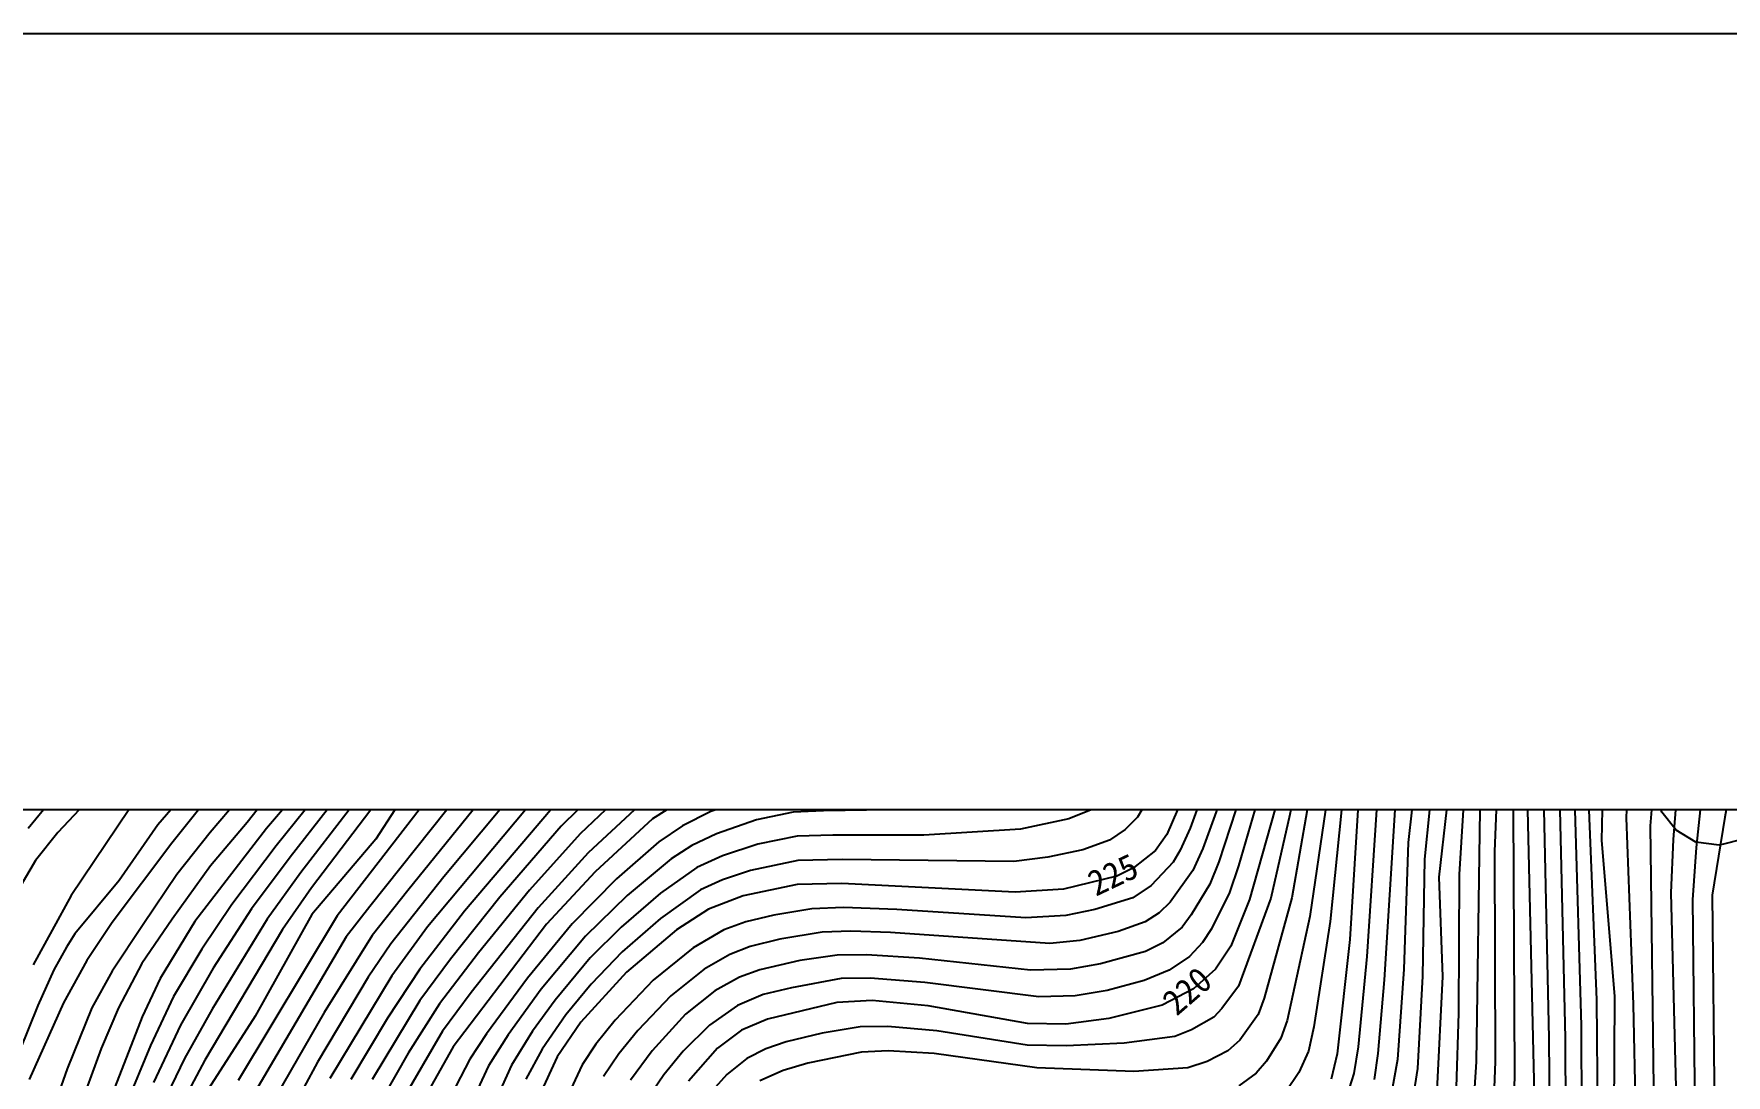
# Model space of a CAD drawing. Header units: millimetres. Extents: x 11366 to 12162, y 1103 to 1810.
# Drawn here: x 11638.1 to 11796.4, y 1521.6 to 1619.1 of the extents above; entities that cross this region are included whole.
import ezdxf
from ezdxf.xclip import XClip

# ---------------------------------------------------------------- set-up
doc = ezdxf.new("R2010")
doc.units = ezdxf.units.MM
doc.header["$LTSCALE"] = 10
doc.header["$MEASUREMENT"] = 0
doc.header["$XCLIPFRAME"] = 2
doc.layers.add('TX-PAPR', color=2, linetype='Continuous', plot=False)
doc.layers.add('TZ-BASE', color=253, linetype='Continuous')
doc.styles.add('HANA', font='GulimChe.ttf')

# ---------------------------------------------------------------- blocks, each defined once
blk = doc.blocks.new('JD-DHDFH546DFH43')
at = {"layer": 'TZ-BASE'}
for p, q in [((201.6, 93.11, 252), (185.51, 73.25, 252)), ((227.49, 92.93, 243), (210, 70.57, 243)), ((338.27, 87.82, 198), (337.23, 73.51, 198)), ((340.59, 87.21, 197), (339.38, 72.23, 197)), ((343.28, 88.59, 196), (341.53, 71.48, 196)), ((201.17, 86.61, 251), (188.27, 72.87, 251)), ((305.67, 85.29, 219), (303.53, 74.57, 219)), ((319.31, 85.41, 210), (317.46, 68.7, 210)), ((335.44, 84.16, 199), (334.99, 74.24, 199)), ((221.39, 82.56, 242), (210.99, 69.13, 242)), ((332.87, 83.1, 200), (332.67, 72.14, 200)), ((204.82, 81.81, 249), (197.63, 73.6, 249)), ((216.22, 80.93, 244), (208.7, 71.64, 244)), ((213.95, 80.42, 245), (207.78, 73.24, 245)), ((221.76, 80.48, 241), (211.99, 67.71, 241)), ((228.26, 79.51, 238), (217.46, 65.95, 238)), ((239.28, 80.01, 234), (234.35, 74.97, 234)), ((306.06, 80.26, 218), (303.7, 66.78, 218)), ((307.63, 80.21, 217), (305.39, 65.02, 217)), ((323, 79.9, 207), (322.65, 71.1, 207)), ((328.65, 80.64, 203), (329.27, 53.65, 203)), ((330.02, 80.01, 202), (330.76, 54.79, 202)), ((204.17, 78.45, 248), (198.94, 71.88, 248)), ((206.7, 77.73, 247), (202.51, 72.88, 247)), ((209.4, 78.17, 246), (205.99, 73.8, 246)), ((222.11, 78.5, 240), (218.02, 72.27, 240)), ((229.96, 78.52, 237), (221.02, 67.46, 237)), ((232.04, 77.92, 236), (224.39, 68.74, 236)), ((240.71, 78.74, 233), (235.37, 73.46, 233)), ((297.82, 78.93, 223), (296.63, 74.8, 223)), ((315.23, 77.8, 212), (314.59, 71.94, 212)), ((316.89, 78.11, 211), (316.1, 70.4, 211)), ((324.38, 78.94, 206), (324.52, 50.21, 206)), ((325.66, 78.58, 205), (326.36, 48.38, 205)), ((327.18, 78.9, 204), (327.75, 53.64, 204)), ((338.31, 74.79, 195.61), (337.55, 77.63, 195.61)), ((223.87, 77.34, 239), (214.41, 65.09, 239)), ((241.94, 77.32, 232), (237.14, 72.74, 232)), ((246.91, 76.07, 230), (243.9, 74.15, 230)), ((253.15, 76.23, 229), (249.37, 74.83, 229)), ((295.58, 77.15, 224), (294.19, 73.28, 224)), ((308.55, 76.85, 216), (307.29, 64.55, 216)), ((309.97, 76.37, 215), (309.13, 62.86, 215)), ((311.71, 76.1, 214), (310.71, 61.28, 214)), ((313.47, 76.98, 213), (312.33, 59.09, 213)), ((319.83, 76.48, 209), (319.37, 68.95, 209)), ((321.31, 76.39, 208), (320.95, 51.43, 208)), ((331.37, 77.53, 201), (332.21, 57.22, 201)), ((195.01, 75.16, 250), (189.52, 66.99, 250)), ((232.75, 75.88, 235), (222.86, 64.05, 235)), ((234.35, 74.97, 234), (226.33, 65.51, 234)), ((243.18, 75.9, 231), (237.88, 70.98, 231)), ((249.37, 74.83, 229), (246.7, 73.5, 229)), ((257.06, 74.78, 228), (253.62, 74.05, 228)), ((259.91, 74.92, 228), (257.06, 74.78, 228)), ((268.95, 75.04, 228), (259.91, 74.92, 228)), ((285.11, 75.07, 227), (282.84, 74.16, 227)), ((290.01, 75.57, 226), (289.27, 74.31, 226)), ((293.25, 75.54, 225), (292, 72.69, 225)), ((296.63, 74.8, 223), (295.37, 71.37, 223)), ((298.74, 75.79, 222), (296.88, 70.13, 222)), ((300.53, 75.95, 221), (298.72, 69.76, 221)), ((302.23, 75.38, 220), (299.74, 66.62, 220)), ((303.53, 74.57, 219), (301.75, 66.75, 219)), ((339.65, 73.11, 195.61), (338.31, 74.79, 195.61)), ((344.48, 75.91, -60), (344.21, 74.3, -60)), ((188.27, 72.87, 251), (186.17, 70.25, 251)), ((197.63, 73.6, 249), (194.02, 68.4, 249)), ((202.51, 72.88, 247), (199.4, 68.94, 247)), ((207.78, 73.24, 245), (201.08, 64.55, 245)), ((205.99, 73.8, 246), (202.57, 69.75, 246)), ((235.37, 73.46, 233), (229.62, 66.82, 233)), ((243.9, 74.15, 230), (238.55, 69.2, 230)), ((246.7, 73.5, 229), (244.49, 72.01, 229)), ((253.62, 74.05, 228), (249.89, 72.76, 228)), ((278.31, 73.18, 227), (269.27, 72.63, 227)), ((282.84, 74.16, 227), (278.31, 73.18, 227)), ((288.12, 73.16, 226), (286.65, 72.17, 226)), ((289.27, 74.31, 226), (288.12, 73.16, 226)), ((294.19, 73.28, 224), (293.25, 71.23, 224)), ((334.99, 74.24, 199), (335.63, 56.78, 199)), ((337.23, 73.51, 198), (337.63, 42.82, 198)), ((341.51, 71.98, 195.61), (339.65, 73.11, 195.61)), ((344.21, 74.3, 195), (343.03, 67.03, 195)), ((198.94, 71.88, 248), (193.37, 64.46, 248)), ((208.7, 71.64, 244), (204.55, 66.14, 244)), ((218.02, 72.27, 240), (212.04, 65.22, 240)), ((237.14, 72.74, 232), (232.39, 67.47, 232)), ((244.49, 72.01, 229), (240.54, 68.55, 229)), ((247.57, 71.66, 228), (245.65, 70.43, 228)), ((249.89, 72.76, 228), (247.57, 71.66, 228)), ((253.76, 71.78, 227), (250.45, 70.71, 227)), ((257.43, 72.53, 227), (253.76, 71.78, 227)), ((260.76, 72.64, 227), (257.43, 72.53, 227)), ((269.27, 72.63, 227), (260.76, 72.64, 227)), ((284.16, 71.27, 226), (280.88, 70.56, 226)), ((286.65, 72.17, 226), (284.16, 71.27, 226)), ((292, 72.69, 225), (290.94, 71.2, 225)), ((295.37, 71.37, 223), (294.45, 69.34, 223)), ((314.59, 71.94, 212), (314.18, 60.11, 212)), ((332.67, 72.14, 200), (333.9, 57.56, 200)), ((339.38, 72.23, 197), (339.16, 67.24, 197)), ((341.53, 71.48, 196), (341.17, 66.58, 196)), ((343.69, 71.68, 195.61), (341.51, 71.98, 195.61)), ((344.22, 71.82, 195.61), (343.69, 71.68, 195.61)), ((345.55, 72.16, -59.39), (344.22, 71.82, -59.39)), ((186.17, 70.25, 251), (183.98, 66.49, 251)), ((202.57, 69.75, 246), (198.96, 64.78, 246)), ((210, 70.57, 243), (206.39, 65.73, 243)), ((237.88, 70.98, 231), (233.22, 65.83, 231)), ((245.65, 70.43, 228), (241.54, 67, 228)), ((250.45, 70.71, 227), (248.04, 69.6, 227)), ((257.5, 70.27, 226), (253.08, 69.32, 226)), ((261.66, 70.35, 226), (257.5, 70.27, 226)), ((277.7, 70.16, 226), (261.66, 70.35, 226)), ((280.88, 70.56, 226), (277.7, 70.16, 226)), ((290.94, 71.2, 225), (288.9, 69.58, 225)), ((292.59, 70.12, 224), (290.56, 67.91, 224)), ((293.25, 71.23, 224), (292.59, 70.12, 224)), ((296.88, 70.13, 222), (296.03, 68.05, 222)), ((298.72, 69.76, 221), (297.86, 67.27, 221)), ((316.1, 70.4, 211), (315.93, 59.43, 211)), ((322.65, 71.1, 207), (322.73, 51.44, 207)), ((194.02, 68.4, 249), (189.86, 63.41, 249)), ((199.4, 68.94, 247), (196.27, 64.26, 247)), ((210.99, 69.13, 242), (207.84, 64.77, 242)), ((224.39, 68.74, 236), (219.43, 62.48, 236)), ((238.55, 69.2, 230), (233.99, 64.29, 230)), ((240.54, 68.55, 229), (236.38, 64.34, 229)), ((248.04, 69.6, 227), (244.65, 67.19, 227)), ((250.45, 68.46, 226), (248.38, 67.51, 226)), ((253.08, 69.32, 226), (250.45, 68.46, 226)), ((261.6, 68.1, 225), (257.44, 68.01, 225)), ((277.84, 67.31, 225), (261.6, 68.1, 225)), ((287.32, 68.81, 225), (282.36, 67.59, 225)), ((288.9, 69.58, 225), (287.32, 68.81, 225)), ((294.45, 69.34, 223), (292.32, 66.35, 223)), ((317.46, 68.7, 210), (317.8, 59.42, 210)), ((319.37, 68.95, 209), (319.3, 55.97, 209)), ((189.52, 66.99, 250), (185.97, 60.49, 250)), ((211.99, 67.71, 241), (209.29, 63.8, 241)), ((221.02, 67.46, 237), (217.67, 63.23, 237)), ((229.62, 66.82, 233), (224.99, 61.03, 233)), ((232.39, 67.47, 232), (227.63, 61.63, 232)), ((241.54, 67, 228), (237.63, 63.17, 228)), ((244.65, 67.19, 227), (240.97, 64.02, 227)), ((248.38, 67.51, 226), (244.64, 64.85, 226)), ((252.39, 66.97, 225), (249.15, 65.72, 225)), ((257.44, 68.01, 225), (252.39, 66.97, 225)), ((282.36, 67.59, 225), (277.84, 67.31, 225)), ((288.83, 66.76, 224), (285.27, 65.68, 224)), ((290.56, 67.91, 224), (288.83, 66.76, 224)), ((296.03, 68.05, 222), (294.29, 65.17, 222)), ((297.86, 67.27, 221), (296.18, 63.88, 221)), ((299.74, 66.62, 220), (298, 62.25, 220)), ((301.75, 66.75, 219), (298.73, 58.5, 219)), ((303.7, 66.78, 218), (301.12, 57.38, 218)), ((339.16, 67.24, 197), (340.05, 32.05, 197)), ((341.17, 66.58, 196), (341.42, 44.35, 196)), ((343.03, 67.03, 195), (343.26, 44.33, 195)), ((204.55, 66.14, 244), (201.73, 61.97, 244)), ((206.39, 65.73, 243), (202.81, 60.18, 243)), ((214.41, 65.09, 239), (205.13, 49.68, 239)), ((212.04, 65.22, 240), (206.72, 55.7, 240)), ((217.46, 65.95, 238), (215.25, 63.12, 238)), ((226.33, 65.51, 234), (222.13, 60.1, 234)), ((233.22, 65.83, 231), (226.95, 57.92, 231)), ((249.15, 65.72, 225), (246.13, 63.78, 225)), ((255.26, 65.16, 224), (252.62, 64.51, 224)), ((258.81, 65.73, 224), (255.26, 65.16, 224)), ((261.76, 65.87, 224), (258.81, 65.73, 224)), ((266.76, 65.67, 224), (261.76, 65.87, 224)), ((278.83, 64.91, 224), (266.76, 65.67, 224)), ((282.57, 65.11, 224), (278.83, 64.91, 224)), ((285.27, 65.68, 224), (282.57, 65.11, 224)), ((291.31, 65.38, 223), (289.97, 64.51, 223)), ((292.32, 66.35, 223), (291.31, 65.38, 223)), ((294.29, 65.17, 222), (293.46, 64.02, 222)), ((305.39, 65.02, 217), (303.28, 55.3, 217)), ((189.86, 63.41, 249), (189.07, 62.14, 249)), ((193.37, 64.46, 248), (190.98, 60.9, 248)), ((196.27, 64.26, 247), (193.36, 59.92, 247)), ((198.96, 64.78, 246), (196.12, 60.61, 246)), ((201.08, 64.55, 245), (197.84, 59.21, 245)), ((209.29, 63.8, 241), (202.02, 51.58, 241)), ((207.84, 64.77, 242), (202.7, 56.34, 242)), ((222.86, 64.05, 235), (219.51, 59.46, 235)), ((233.99, 64.29, 230), (225.24, 52.84, 230)), ((236.38, 64.34, 229), (232.2, 59.24, 229)), ((240.97, 64.02, 227), (238.08, 61.14, 227)), ((244.64, 64.85, 226), (241.06, 61.71, 226)), ((246.13, 63.78, 225), (241.48, 59.82, 225)), ((250.58, 63.76, 224), (247.69, 62.08, 224)), ((252.62, 64.51, 224), (250.58, 63.76, 224)), ((259.77, 63.56, 223), (255.81, 62.89, 223)), ((262.45, 63.66, 223), (259.77, 63.56, 223)), ((266.15, 63.52, 223), (262.45, 63.66, 223)), ((281.06, 62.49, 223), (266.15, 63.52, 223)), ((287.45, 63.61, 223), (283.88, 62.77, 223)), ((289.97, 64.51, 223), (287.45, 63.61, 223)), ((293.46, 64.02, 222), (291.65, 62.57, 222)), ((296.18, 63.88, 221), (295.35, 62.58, 221)), ((307.29, 64.55, 216), (305.75, 54.71, 216)), ((189.07, 62.14, 249), (187.9, 60.02, 249)), ((201.73, 61.97, 244), (199.1, 57.53, 244)), ((215.25, 63.12, 238), (206.98, 49.06, 238)), ((217.67, 63.23, 237), (213.19, 56.05, 237)), ((219.43, 62.48, 236), (217.29, 59.36, 236)), ((237.63, 63.17, 228), (233.49, 58.22, 228)), ((247.69, 62.08, 224), (243.97, 59.06, 224)), ((253.04, 62.21, 223), (251.12, 61.46, 223)), ((255.81, 62.89, 223), (253.04, 62.21, 223)), ((283.88, 62.77, 223), (281.06, 62.49, 223)), ((290.01, 61.75, 222), (285.82, 60.59, 222)), ((291.65, 62.57, 222), (290.01, 61.75, 222)), ((295.35, 62.58, 221), (294.12, 61.29, 221)), ((298, 62.25, 220), (296.56, 60.1, 220)), ((309.13, 62.86, 215), (307.96, 52.17, 215)), ((190.98, 60.9, 248), (188.79, 56.95, 248)), ((196.12, 60.61, 246), (193.94, 56.49, 246)), ((202.81, 60.18, 243), (199.76, 54.85, 243)), ((224.99, 61.03, 233), (222.13, 57.15, 233)), ((227.63, 61.63, 232), (223.99, 56.84, 232)), ((238.08, 61.14, 227), (234.78, 57.2, 227)), ((241.06, 61.71, 226), (238.17, 58.69, 226)), ((251.12, 61.46, 223), (248.73, 60.08, 223)), ((257.68, 60.91, 222), (253.93, 60.04, 222)), ((261.16, 61.42, 222), (257.68, 60.91, 222)), ((263.93, 61.44, 222), (261.16, 61.42, 222)), ((268.88, 61.12, 222), (263.93, 61.44, 222)), ((279.26, 60, 222), (268.88, 61.12, 222)), ((285.82, 60.59, 222), (282.99, 60.09, 222)), ((294.12, 61.29, 221), (292.23, 59.99, 221)), ((310.71, 61.28, 214), (309.9, 52.82, 214)), ((187.9, 60.02, 249), (186.41, 56.69, 249)), ((193.36, 59.92, 247), (191.46, 56.48, 247)), ((197.84, 59.21, 245), (196.15, 55.64, 245)), ((217.29, 59.36, 236), (212.56, 51.4, 236)), ((219.51, 59.46, 235), (213.73, 49.86, 235)), ((222.13, 60.1, 234), (219.1, 55.52, 234)), ((232.2, 59.24, 229), (228.36, 54.04, 229)), ((238.17, 58.69, 226), (235.78, 55.81, 226)), ((241.48, 59.82, 225), (237.2, 55.14, 225)), ((243.97, 59.06, 224), (240.41, 55.33, 224)), ((248.73, 60.08, 223), (245.63, 57.6, 223)), ((252.04, 59.34, 222), (249.74, 58.06, 222)), ((253.93, 60.04, 222), (252.04, 59.34, 222)), ((261.55, 59.22, 221), (256.89, 58.36, 221)), ((264.26, 59.25, 221), (261.55, 59.22, 221)), ((269.36, 58.85, 221), (264.26, 59.25, 221)), ((280.05, 57.51, 221), (269.36, 58.85, 221)), ((282.99, 60.09, 222), (279.26, 60, 222)), ((289.89, 59.02, 221), (286.43, 58.11, 221)), ((292.23, 59.99, 221), (289.89, 59.02, 221)), ((296.56, 60.1, 220), (294.5, 58.27, 220)), ((312.33, 59.09, 213), (311.74, 52.22, 213)), ((314.18, 60.11, 212), (313.59, 51.64, 212)), ((315.93, 59.43, 211), (315.45, 50.79, 211)), ((317.8, 59.42, 210), (317.26, 48.73, 210)), ((199.1, 57.53, 244), (196.94, 52.96, 244)), ((222.13, 57.15, 233), (217.67, 49.78, 233)), ((226.95, 57.92, 231), (224.27, 54.29, 231)), ((233.49, 58.22, 228), (230.41, 53.95, 228)), ((234.78, 57.2, 227), (232.67, 54.29, 227)), ((245.63, 57.6, 223), (242.54, 54.35, 223)), ((249.74, 58.06, 222), (247, 55.88, 222)), ((254.24, 57.71, 221), (251.85, 56.69, 221)), ((256.89, 58.36, 221), (254.24, 57.71, 221)), ((264.44, 57.16, 220), (261.14, 56.98, 220)), ((269.68, 56.66, 220), (264.44, 57.16, 220)), ((283.45, 57.61, 221), (280.05, 57.51, 221)), ((286.43, 58.11, 221), (283.45, 57.61, 221)), ((294.5, 58.27, 220), (291.58, 56.73, 220)), ((298.73, 58.5, 219), (297.15, 56.42, 219)), ((301.12, 57.38, 218), (300.55, 55.87, 218)), ((332.21, 57.22, 201), (332.42, 33.69, 201)), ((333.9, 57.56, 200), (333.78, 40.1, 200)), ((186.41, 56.69, 249), (184.73, 52.52, 249)), ((188.79, 56.95, 248), (185.59, 49.78, 248)), ((191.46, 56.48, 247), (189.15, 50.78, 247)), ((193.94, 56.49, 246), (192.32, 52.66, 246)), ((196.15, 55.64, 245), (193.17, 47.94, 245)), ((202.7, 56.34, 242), (200.13, 51.74, 242)), ((206.72, 55.7, 240), (202.09, 48.47, 240)), ((213.19, 56.05, 237), (208.79, 48.41, 237)), ((219.1, 55.52, 234), (215.68, 49.76, 234)), ((223.99, 56.84, 232), (221.06, 52.24, 232)), ((235.78, 55.81, 226), (233.59, 52.61, 226)), ((247, 55.88, 222), (243.87, 52.46, 222)), ((251.85, 56.69, 221), (249.22, 54.87, 221)), ((254.66, 55.43, 220), (252.24, 54.4, 220)), ((261.14, 56.98, 220), (254.66, 55.43, 220)), ((278.98, 55.01, 220), (269.68, 56.66, 220)), ((286.6, 55.48, 220), (282.57, 54.96, 220)), ((291.58, 56.73, 220), (286.6, 55.48, 220)), ((296.4, 55.59, 219), (294.31, 54.42, 219)), ((297.15, 56.42, 219), (296.4, 55.59, 219)), ((300.55, 55.87, 218), (298.84, 53.46, 218)), ((319.3, 55.97, 209), (319.08, 49.05, 209)), ((335.63, 56.78, 199), (336.19, 31.63, 199)), ((199.76, 54.85, 243), (197.23, 49.48, 243)), ((224.27, 54.29, 231), (220.48, 47.82, 231)), ((228.36, 54.04, 229), (226.8, 51.69, 229)), ((230.41, 53.95, 228), (228.57, 51.05, 228)), ((232.67, 54.29, 227), (230.71, 51.12, 227)), ((237.2, 55.14, 225), (234.99, 51.88, 225)), ((240.41, 55.33, 224), (238.59, 53.08, 224)), ((242.54, 54.35, 223), (240.74, 52.16, 223)), ((249.22, 54.87, 221), (246.77, 52.41, 221)), ((252.24, 54.4, 220), (249.97, 52.7, 220)), ((259.77, 54.12, 219), (256.39, 53.3, 219)), ((263.34, 54.71, 219), (259.77, 54.12, 219)), ((265.92, 54.73, 219), (263.34, 54.71, 219)), ((270.51, 54.34, 219), (265.92, 54.73, 219)), ((278.94, 52.98, 219), (270.51, 54.34, 219)), ((282.57, 54.96, 220), (278.98, 55.01, 220)), ((294.31, 54.42, 219), (292.76, 53.81, 219)), ((303.28, 55.3, 217), (302.68, 53.65, 217)), ((305.75, 54.71, 216), (305.25, 52.44, 216)), ((330.76, 54.79, 202), (330.81, 40.56, 202)), ((192.32, 52.66, 246), (189.9, 46.04, 246)), ((196.94, 52.96, 244), (194.68, 47.48, 244)), ((225.24, 52.84, 230), (221.67, 46.46, 230)), ((233.59, 52.61, 226), (232.04, 49.79, 226)), ((238.59, 53.08, 224), (237.31, 51.15, 224)), ((243.87, 52.46, 222), (241.83, 49.72, 222)), ((246.77, 52.41, 221), (244.95, 50.2, 221)), ((249.97, 52.7, 220), (247.28, 49.62, 220)), ((254.49, 52.64, 219), (252.74, 51.73, 219)), ((256.39, 53.3, 219), (254.49, 52.64, 219)), ((263.45, 52.34, 218), (258.44, 51.3, 218)), ((265.95, 52.45, 218), (263.45, 52.34, 218)), ((270.24, 52.22, 218), (265.95, 52.45, 218)), ((282.61, 52.93, 219), (278.94, 52.98, 219)), ((288.01, 53.18, 219), (282.61, 52.93, 219)), ((292.76, 53.81, 219), (288.01, 53.18, 219)), ((297.73, 52.47, 218), (295.79, 51.46, 218)), ((298.84, 53.46, 218), (297.73, 52.47, 218)), ((302.68, 53.65, 217), (301.34, 51.49, 217)), ((305.25, 52.44, 216), (304.36, 50.43, 216)), ((309.9, 52.82, 214), (309.52, 50.34, 214)), ((327.75, 53.64, 204), (327.84, 42.37, 204)), ((329.27, 53.65, 203), (329.33, 41.86, 203)), ((189.15, 50.78, 247), (187.57, 46.37, 247)), ((200.13, 51.74, 242), (198.1, 47.53, 242)), ((202.02, 51.58, 241), (199.71, 47.25, 241)), ((212.56, 51.4, 236), (210.02, 46.67, 236)), ((221.06, 52.24, 232), (218.61, 47.96, 232)), ((226.8, 51.69, 229), (223.96, 46.19, 229)), ((228.57, 51.05, 228), (225.96, 45.49, 228)), ((230.71, 51.12, 227), (228.68, 46.63, 227)), ((234.99, 51.88, 225), (233.34, 48.31, 225)), ((237.31, 51.15, 224), (235.82, 47.93, 224)), ((240.74, 52.16, 223), (239.33, 50.05, 223)), ((252.74, 51.73, 219), (250.84, 50.23, 219)), ((258.44, 51.3, 218), (256.11, 50.62, 218)), ((279.86, 50.87, 218), (270.24, 52.22, 218)), ((288.92, 50.53, 218), (279.86, 50.87, 218)), ((293.99, 50.86, 218), (288.92, 50.53, 218)), ((295.79, 51.46, 218), (293.99, 50.86, 218)), ((301.34, 51.49, 217), (300.36, 50.36, 217)), ((307.96, 52.17, 215), (307.39, 49.81, 215)), ((311.74, 52.22, 213), (311.4, 49.77, 213)), ((313.59, 51.64, 212), (312.59, 46.08, 212)), ((315.45, 50.79, 211), (314.54, 45, 211)), ((320.95, 51.43, 208), (320.39, 42.83, 208)), ((322.73, 51.44, 207), (322.39, 42.94, 207)), ((244.95, 50.2, 221), (243.44, 47.98, 221)), ((250.84, 50.23, 219), (248.17, 47.25, 219)), ((256.11, 50.62, 218), (253.95, 49.64, 218)), ((300.36, 50.36, 217), (298.75, 49.18, 217)), ((304.36, 50.43, 216), (303.15, 48.63, 216)), ((309.52, 50.34, 214), (308.41, 46.89, 214)), ((324.52, 50.21, 206), (324.35, 41.89, 206))]:
    blk.add_line(p, q, dxfattribs=at)
at = {"layer": 'TZ-BASE', "style": 'HANA'}
for s, rotation, p in [('225', 25.2748, (285.37, 66.87, 225)), ('220', 40.9757, (292.93, 55.64, 220))]:
    blk.add_text(s, height=2.4, rotation=rotation, dxfattribs=at).set_placement(p)

msp = doc.modelspace()

# ---------------------------------------------------------------- linework, layer by layer
at = {"layer": 'TX-PAPR'}
msp.add_lwpolyline([(11365.89, 1103.05), (12161.89, 1103.05), (12161.89, 1619.05), (11365.89, 1619.05)], close=True, dxfattribs=at)
at = {"layer": 'TX-PAPR', "flags": 128}
msp.add_lwpolyline([(11454.69, 1396.46), (12149.29, 1396.46), (12154.55, 1546.46), (11449.44, 1546.46), (11454.69, 1396.46)], dxfattribs=at)

# ---------------------------------------------------------------- block references
at = {"layer": 'TZ-BASE'}
ref = msp.add_blockref('JD-DHDFH546DFH43', (11452.06, 1471.46), dxfattribs=at)
XClip(ref).set_block_clipping_path([(2.6260724032, -75), (697.2310196891, -74.9999999943), (702.4831644844, 75.0000000058), (-2.6260724032, 75)])

doc.saveas('drawing.dxf')
